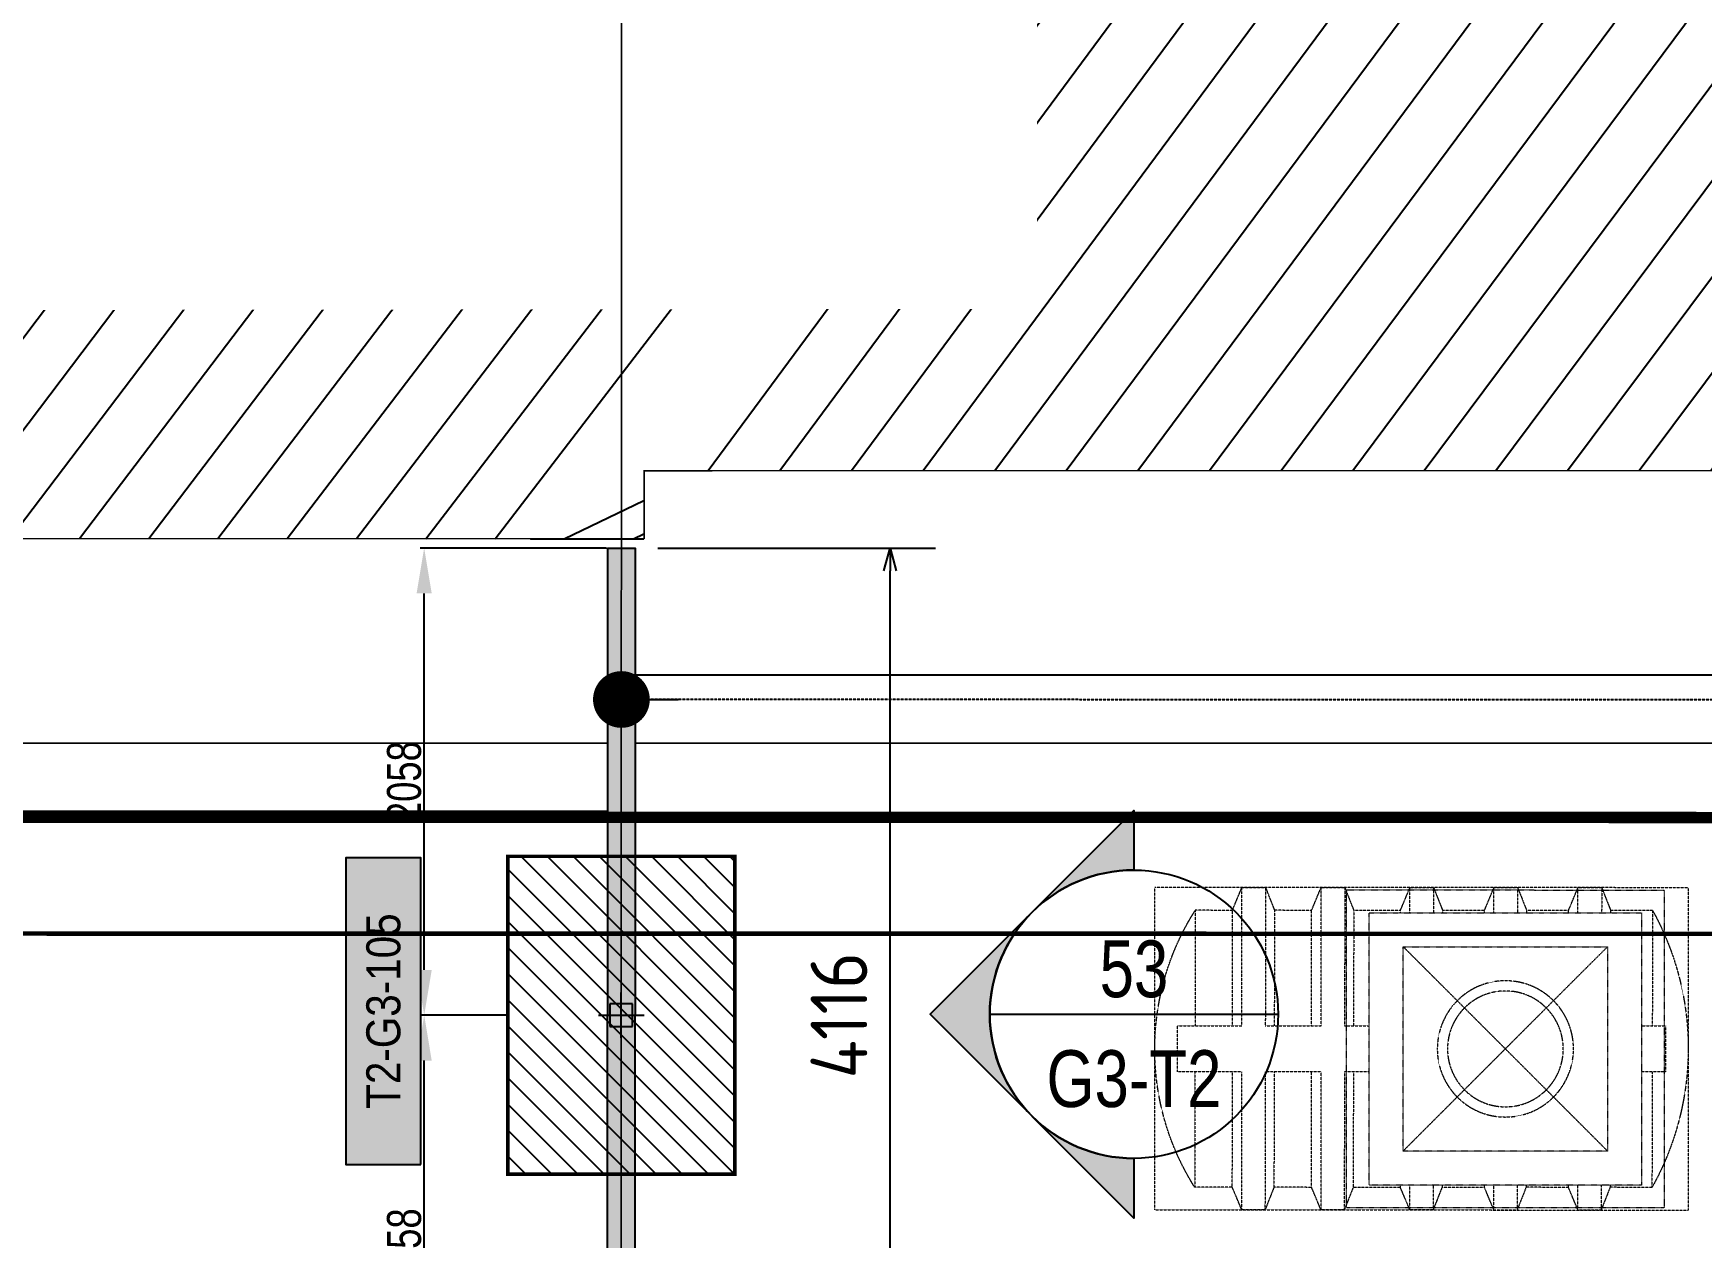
# Model space of a CAD drawing. Header units: centimetres. Extents: x -6122352 to 7132207, y -1694241 to 1947892.
# Drawn here: x 141532 to 148881, y -107326 to -102021 of the extents above; entities that cross this region are included whole.
import ezdxf
from ezdxf.enums import TextEntityAlignment as Align

# ---------------------------------------------------------------- set-up
doc = ezdxf.new("R2010")
doc.units = ezdxf.units.CM
doc.header["$MEASUREMENT"] = 0
doc.header["$PDMODE"] = 66
doc.header["$PDSIZE"] = 100
for name, pattern in [('2. HG-ST XR COL 3A (5V 7V 9V 11V - GF (4M & 5D-E)$0$HIDDEN', [0.375, 0.25, -0.125]), ('DASHED2', [0.375, 0.25, -0.125]), ('HIDDEN', [0.375, 0.25, -0.125]), ('XR-AR-END-SETTING OUT PLAN$0$23261-XR-AR-SI-GF$0$HIDDEN', [0.375, 0.25, -0.125])]:
    doc.linetypes.add(name, pattern=pattern)
for name, color, linetype in [('00-MI-DIM', 7, 'Continuous'), ('23585-XR-AR-BOUNDARY WALLS AND SETBACKS$0$setback', 7, 'XR-AR-END-SETTING OUT PLAN$0$23261-XR-AR-SI-GF$0$HIDDEN'), ('@MI-FOOTINGS', 7, 'Continuous'), ('@MI-REF LAYER', 7, 'Continuous'), ('@MI-TYPE-02', 6, 'Continuous'), ('A-GLASS HATCH', 7, 'Continuous'), ('B_TH_8', 7, 'Continuous'), ('PANEL-TAGS', 7, 'Continuous'), ('VD-WS-WATER TANK', 7, 'Continuous'), ('XR-AR-END-SETTING OUT PLAN$0$23585-XR-AR-END-GROUND FLOOR$0$A-Flor-Strs', 1, 'Continuous'), ('XR-AR-MID-SETTING OUT FOR MASTER$0$23585-XR-AR-MID-GROUND FLOOR$0$A-Flor-Strs', 1, 'Continuous'), ('XR-AR-MID-SETTING OUT FOR MASTER$0$23585-XR-AR-MID-GROUND FLOOR$0$GS-HATCH-FLOOR TILE', 251, 'Continuous')]:
    doc.layers.add(name, color=color, linetype=linetype)
doc.layers.add('23585-XR-AR-DAMAC PLOT LIMITS$0$1-End units', color=7, linetype='Continuous', lineweight=5, true_color=0xf8991e)
for name, color, linetype, lineweight in [('23585-XR-AR-DAMAC PLOT LIMITS$0$1-Mid units', 41, 'Continuous', 5), ('@ Foundations', 4, 'DASHED2', 50), ('A-ANNO-TEXT', 3, 'Continuous', 25), ('XR-AR-END-SETTING OUT PLAN$0$23585-XR-AR-END-GROUND FLOOR$0$A-GLAZ-SILL', 8, 'Continuous', 5), ('XR-AR-END-SETTING OUT PLAN$0$23585-XR-AR-END-GROUND FLOOR$0$A-GLAZ-WNDO', 232, 'Continuous', 9), ('XR-AR-END-SETTING OUT PLAN$0$23585-XR-AR-END-GROUND FLOOR$0$A-WALL', 7, 'Continuous', 30), ('XR-AR-END-SETTING OUT PLAN$0$23585-XR-AR-END-GROUND FLOOR$0$S-COLS', 51, 'Continuous', 40), ('XR-AR-END-SETTING OUT PLAN$0$23585-XR-AR-END-GROUND FLOOR$0$S-COLS-PATT', 8, 'Continuous', 5), ('XR-AR-MID-SETTING OUT FOR MASTER$0$23585-XR-AR-MID-GROUND FLOOR$0$$A-GLAZ-WNDO', 232, 'Continuous', 9), ('XR-AR-MID-SETTING OUT FOR MASTER$0$23585-XR-AR-MID-GROUND FLOOR$0$A-GLAZ-SILL', 8, 'Continuous', 5), ('XR-AR-MID-SETTING OUT FOR MASTER$0$23585-XR-AR-MID-GROUND FLOOR$0$A-GLAZ-WNDO', 232, 'Continuous', 9), ('XR-AR-MID-SETTING OUT FOR MASTER$0$23585-XR-AR-MID-GROUND FLOOR$0$A-WALL', 7, 'Continuous', 30), ('XR-AR-MID-SETTING OUT FOR MASTER$0$23585-XR-AR-MID-GROUND FLOOR$0$S-COLS', 51, 'Continuous', 40)]:
    doc.layers.add(name, color=color, linetype=linetype, lineweight=lineweight)
doc.styles.add('Arial Narrow', font='ARIALN.TTF', dxfattribs={"width": 0.95, "height": 500})
doc.styles.add('JWC 1.50MM', font='GOTHIC.TTF', dxfattribs={"width": 0.8, "height": 1.5})
doc.styles.add('PANELTAG_STYLE', font='arial.ttf')
doc.styles.add('Schueco-BEMSTIL', font='isocpeur.ttf', dxfattribs={"width": 0.9})
doc.dimstyles.new('JWC - 1.5', dxfattribs={"dimtxt": 1.5, "dimasz": 2, "dimexe": 0.18, "dimexo": 0.06, "dimgap": 0.09, "dimtad": 1, "dimtoh": 1, "dimdec": 0, "dimzin": 0, "dimdsep": 46, "dimtxsty": 'JWC 1.50MM', "dimcen": 0.09, "dimclrd": 1, "dimclre": 1, "dimclrt": 2, "dimadec": 0, "dimazin": 0, "dimtfac": 1, "dimtdec": 0, "dimtofl": 0, "dimtmove": 0, "dimatfit": 3, "dimfxl": 30, "dimtolj": 1, "dimtzin": 0, "dimarcsym": 0})
doc.dimstyles.new('MI- JWC-TXT-2.5 MM', dxfattribs={"dimscale": 1.5, "dimtxt": 2.5, "dimasz": 1, "dimexe": 2, "dimexo": 1, "dimgap": 1, "dimtad": 1, "dimdec": 0, "dimdsep": 46, "dimtxsty": 'Schueco-BEMSTIL', "dimblk": 'OPEN30', "dimcen": 0, "dimdle": 2, "dimclrd": 140, "dimclre": 8, "dimclrt": 40, "dimadec": 0, "dimazin": 2, "dimtfac": 1, "dimtdec": 0, "dimtix": 1, "dimtmove": 2, "dimatfit": 3, "dimldrblk": 'OPEN', "dimfxl": 2, "dimlwd": -1, "dimlwe": -1, "dimarcsym": 0})

# ---------------------------------------------------------------- blocks, each defined once
blk = doc.blocks.new('23585-XR-AR-BOUNDARY WALLS AND SETBACKS')
at = {"layer": '23585-XR-AR-BOUNDARY WALLS AND SETBACKS$0$setback', "ltscale": 40, "const_width": 0.05}
blk.add_lwpolyline([(496603.4076911526, 2768971.812311382), (496589.0303414653, 2768984.985861099), (496584.8756448581, 2768980.451546177), (496580.8222491085, 2768976.027750814), (496576.7688491076, 2768971.603950815), (496572.7154491082, 2768967.180150814), (496568.6620491074, 2768962.756350815), (496564.6084013822, 2768958.332698731), (496560.5550491072, 2768953.908950815), (496556.501649108, 2768949.485150816), (496552.4482491076, 2768945.061350815), (496548.2917628816, 2768940.525058872), (496562.6692411395, 2768927.351702746), (496566.825369577, 2768931.887763219), (496570.8788474204, 2768936.311448177), (496574.9324515896, 2768940.735252725), (496578.9858017811, 2768945.158998367), (496583.0392017807, 2768949.582798366), (496587.0926017799, 2768954.006598367), (496591.1460017811, 2768958.430398366), (496595.1994017801, 2768962.854198367), (496599.2528474218, 2768967.277848177)], close=True, dxfattribs=at)
blk = doc.blocks.new('A$C9d9485f6')
at = {"layer": 'A-ANNO-TEXT', "rotation": 312.4881850805905}
blk.add_blockref('23585-XR-AR-BOUNDARY WALLS AND SETBACKS', (-2377088.534775567, -1504219.252137818), dxfattribs=at)
blk = doc.blocks.new('23585-XR-AR-DAMAC PLOT LIMITS')
at = {"layer": '23585-XR-AR-DAMAC PLOT LIMITS$0$1-End units', "color": 251, "true_color": 0x636466}
blk.add_lwpolyline([(496569.0373, 2768929.861099999), (496562.8545000004, 2768923.1131), (496545.1590999998, 2768939.3265), (496551.3422999997, 2768946.0747)], close=True, dxfattribs=at)
at = {"layer": '23585-XR-AR-DAMAC PLOT LIMITS$0$1-Mid units', "color": 251, "true_color": 0x636466}
blk.add_lwpolyline([(496569.0373, 2768929.861099999), (496551.3422999997, 2768946.0747), (496555.3957000002, 2768950.498500001), (496573.0906999996, 2768934.284700001)], close=True, dxfattribs=at)
blk = doc.blocks.new('A$Cf093b529')
at = {"layer": 'A-ANNO-TEXT'}
blk.add_blockref('23585-XR-AR-DAMAC PLOT LIMITS', (-495391.9901121984, -2768603.441896566), dxfattribs=at)
blk = doc.blocks.new('WT')
at = {"layer": 'VD-WS-WATER TANK', "color": 8, "linetype": 'HIDDEN', "lineweight": 5}
for p, q in [((-1544.628465470625, 709.6584162400104), (-1544.628465470625, -710.3415837597568)), ((-1544.628465470625, 709.6584162400104), (805.3742911103182, 709.6584162400104)), ((805.3742911103182, -710.3415837599896), (805.3742911103182, 709.6584162400104)), ((-1205.197479922557, 610), (-1368.584841941483, 609.6917219583411)), ((-1367.616602353984, 100.7170481621288), (-1368.584841941483, 609.6917219583411)), ((-853.8209368987009, 609.9999999995343), (-1019.529137560632, 609.6873430171981)), ((-462.4613206691574, 609.9999999997672), (-670.4740313610528, 609.9999999997672)), ((-92.2536644951906, 609.9999999997672), (-279.1144151315093, 609.9999999997672)), ((277.9539916787762, 609.9999999997672), (91.09390626149252, 609.6474338008557)), ((645.8408009468112, 609.9999999997672), (461.3015541732311, 609.6518127417658)), ((646.8096269820817, 100.7170481618959), (645.8408009468112, 609.9999999997672)), ((-1366.263995035551, -610.3082780416589), (-1367.232107905904, -101.4002156818751)), ((648.161647852743, -610.0000000002328), (647.1941214301623, -101.4002156816423)), ((-1202.876633016858, -610.0000000002328), (-1366.263995035551, -610.3082780416589)), ((-853.8209368984681, -610.0000000002328), (-1017.208298916928, -610.3082780416589)), ((-462.4613206691574, -610), (-668.1531844553538, -610)), ((-92.2536644951906, -610.0000000002328), (-276.7935682260431, -610.0000000002328)), ((277.9539916787762, -610.0000000002328), (93.4147449049633, -610.3481872582342)), ((648.161647852743, -610.0000000002328), (463.6224010786973, -610.3481872582342)), ((805.3742911103182, -710.3415837599896), (-1544.628465470625, -710.3415837597568))]:
    blk.add_line(p, q, dxfattribs=at)
at = {"layer": 'VD-WS-WATER TANK', "color": 8, "linetype": 'HIDDEN', "lineweight": 5, "ltscale": 0.2}
for p, q in [((-450.0018297319766, 450.0018297312781, 1.058825682041061), (449.9999999995343, -449.9999999997672, -1)), ((449.9999999995343, 449.9999999993015), (-450.0000000004657, -450.0000000002328, 1.000000000007276))]:
    blk.add_line(p, q, dxfattribs=at)
at = {"layer": 'VD-WS-WATER TANK', "color": 8, "linetype": 'HIDDEN', "lineweight": 5}
for points in [[(-1057.987290713005, 100.7170481625944), (-1058.984124873765, 709.6584162407089), (-1161.101388717303, 709.6584162407089), (-1202.876633016625, 610.0000000006985), (-1202.876633016858, 100.7170481625944)], [(-1161.101388717303, 709.6584162407089), (-1161.10138871707, 100.7170481625944)], [(-1018.560901444405, 100.7170481623616), (-1019.529727479443, 610.0000000004657), (-1058.984124873765, 709.6584162407089)], [(-708.9315945943817, 100.7170481623616), (-709.928428754909, 709.6584162404761), (-812.04569259868, 709.6584162404761), (-853.8209368987009, 610.0000000002328), (-853.8209368982352, 100.7170481628273)], [(-812.04569259868, 709.6584162404761), (-812.04569259868, 100.7170481623616)], [(-669.5052053260151, 100.7170481623616), (-670.4740313610528, 610.0000000002328), (-709.928428754909, 709.6584162404761)], [(-318.3893022132106, 599.9999999993015), (-318.5688125255983, 709.6584162404761), (-420.6860763693694, 709.6584162404761), (-462.4613206691574, 610.0000000004657), (-462.4613206691574, 599.9999999997672)], [(-420.6860763693694, 709.6584162404761), (-420.6860763693694, 599.9999999997672)], [(-279.0953917962033, 599.9999999997672), (-279.1144151315093, 610.0000000004657), (-318.5688125255983, 709.6584162404761)], [(51.81901098834351, 599.9999999995343), (51.63884364836849, 709.6584162402432), (-50.47842019540258, 709.6584162407089), (-92.25366449495777, 610), (-92.2536644951906, 600)], [(-50.47842019540258, 709.6584162407089), (-50.47842019563541, 599.9999999997672)], [(91.11226437753066, 599.9999999995343), (91.09324104245752, 610.0000000002328), (51.63884364836849, 709.6584162402432)], [(422.026010134723, 599.9999999997672), (421.8464998223353, 709.6584162404761), (319.7292359783314, 709.6584162407089), (277.9539916787762, 610.0000000002328), (277.9539916787762, 599.9999999995343)], [(319.7292359783314, 709.6584162407089), (319.7292359785642, 600.0000000002328)], [(461.3199205512647, 600), (461.3008972161915, 610), (421.8464998223353, 709.6584162404761)], [(-1161.10138871707, 100.7170481625944), (-1444.626510607777, 100.7170481625944), (-1444.626510607777, -101.4002156811766), (-1161.10138871707, -101.4002156814095)], [(-812.04569259868, 100.7170481623616), (-1057.987290713005, 100.7170481625944)], [(-600.0000000002328, 100.7170481623616), (-708.9315945943817, 100.7170481623616)], [(599.9999999997672, -101.4002156811766), (705.3734893924557, -101.4002156811766), (705.3734893924557, 100.7170481625944), (599.9999999997672, 100.7170481625944)], [(-1202.876633016858, -101.4002156814095), (-1202.876633016858, -609.9999999995343), (-1161.101388717303, -710.3415837595239), (-1056.663277968066, -710.3415837592911), (-1017.208880573744, -610), (-1018.176406996092, -101.4002156811766)], [(-1161.10138871707, -101.4002156814095), (-1161.101388717303, -710.3415837595239)], [(-1056.663277968066, -710.3415837592911), (-1057.659002496395, -101.4002156809438)], [(-1057.659002496395, -101.4002156809438), (-812.0456925984472, -101.4002156811766)], [(-853.8209368984681, -101.4002156809438), (-853.8209368984681, -609.9999999995343), (-812.04569259868, -710.3415837595239), (-707.6075818496756, -710.3415837595239), (-668.1531844551209, -610), (-669.1207108779345, -101.4002156809438)], [(-812.0456925984472, -101.4002156811766), (-812.04569259868, -710.3415837595239)], [(-707.6075818496756, -710.3415837595239), (-708.6033063777722, -101.4002156809438)], [(-708.6033063777722, -101.4002156809438), (-600.0000000006985, -101.4002156814095)], [(-462.4613206689246, -600.0000000002328), (-462.4613206689246, -609.9999999997672), (-420.6860763693694, -710.3415837595239), (-316.2479656198993, -710.3415837590583), (-276.7935682255775, -609.9999999997672), (-276.8125915611163, -600.0000000002328)], [(-420.6860763693694, -600.0000000004657), (-420.6860763693694, -710.3415837595239)], [(-316.2479656198993, -710.3415837590583), (-316.428393206792, -600)], [(-92.25366449495777, -600.0000000004657), (-92.25366449495777, -609.9999999997672), (-50.47842019516975, -710.3415837592911), (53.95969055383466, -710.3415837592911), (93.41408794769086, -609.9999999997672), (93.39506461261772, -600.0000000004657)], [(-50.47842019540258, -600.0000000002328), (-50.47842019516975, -710.3415837592911)], [(53.95969055383466, -710.3415837592911), (53.7786999901291, -600.0000000004657)], [(277.9539916787762, -600.0000000004657), (277.9539916787762, -610), (319.7292359785642, -710.3415837592911), (424.1673467275687, -710.3415837592911), (463.6217441216577, -609.9999999997672), (463.6027207863517, -600.0000000002328)], [(319.7292359783314, -600.0000000004657), (319.7292359785642, -710.3415837592911)], [(424.1673467275687, -710.3415837592911), (423.9869191413745, -600.0000000002328)]]:
    blk.add_lwpolyline(points, dxfattribs=at)
at = {"layer": 'VD-WS-WATER TANK', "color": 8, "linetype": 'HIDDEN', "lineweight": 5, "ltscale": 0.2}
for points in [[(-699.9999999995343, -699.9999999995343), (700.0000000002328, -700), (699.9999999997672, 700), (-700, 700.0000000002328)], [(-600.0000000004657, -600.0000000004657), (599.9999999995343, -600.0000000011642), (599.9999999995343, 599.9999999995343), (-600.0000000002328, 599.9999999990687)], [(-450.0000000002328, -450.0000000002328), (449.9999999997672, -450.0000000004657), (449.9999999995343, 449.9999999993015), (-450.0000000004657, 450)]]:
    blk.add_lwpolyline(points, close=True, dxfattribs=at)
at = {"layer": 'VD-WS-WATER TANK', "color": 8, "linetype": 'HIDDEN', "lineweight": 5}
for radius in [299.9999999999999, 254.9999999999999]:
    blk.add_circle((0, 2.328306436538696e-10), radius, dxfattribs=at)
for centre, radius, start, end in [((-406.0936178530101, 1.520493773277849), 1138.534847617149, 147.7123555648303, 212.5056355353665), ((-448.5880362042226, -2.084176184376702), 1253.962327314667, 331.0008973028165, 29.21709379940886)]:
    blk.add_arc(centre, radius, start, end, dxfattribs=at)
blk = doc.blocks.new('A$Ceb9e94c1')
at = {"layer": 'VD-WS-WATER TANK', "ltscale": 100, "xscale": -0.0009999999999999987, "yscale": 0.0009999999999999987, "zscale": 0.000999999999999999, "rotation": 1.030730803970256e-08}
blk.add_blockref('WT', (53.2553806505166, 22.02046178467572, -1.155140062269336e-07), dxfattribs=at)
blk = doc.blocks.new('_Dot')
at = {"color": 0, "linetype": 'ByBlock', "lineweight": -2}
blk.add_line((-0.5, 0), (-1, 0), dxfattribs=at)
at = {"color": 0, "linetype": 'ByBlock', "const_width": 0.5}
blk.add_lwpolyline([(-0.25, 0, 1), (0.25, 0, 1)], format="xyb", close=True, dxfattribs=at)
blk = doc.blocks.new('_Open30')
at = {"color": 0, "linetype": 'ByBlock', "lineweight": -2}
for p, q in [((-1, 0.26794919), (0, 0)), ((0, 0), (-1, -0.26794919)), ((0, 0), (-1, 0))]:
    blk.add_line(p, q, dxfattribs=at)
blk = doc.blocks.new('*D1482')
at = {"layer": '@MI-TYPE-02', "color": 8, "transparency": 16777216}
for p, q in [((375737.2199638899, -229201.313935331), (376960.462473543, -229201.313935331)), ((375735.9243489995, -233317.281626751), (376960.462473543, -233317.281626751))]:
    blk.add_line(p, q, dxfattribs=at)
at = {"layer": '@MI-TYPE-02', "color": 140, "transparency": 16777216}
blk.add_line((376760.462473543, -233217.281626751), (376760.462473543, -229301.313935331), dxfattribs=at)
at = {"layer": 'Defpoints', "color": 0, "transparency": 16777216}
for p in [(375637.2199638899, -229201.313935331), (376760.462473543, -229201.313935331), (375635.9243489995, -233317.281626751)]:
    blk.add_point(p, dxfattribs=at)
at = {"layer": '@MI-TYPE-02', "color": 140, "transparency": 16777216, "xscale": 100, "yscale": 100, "zscale": 100}
for p, rotation in [((376760.462473543, -229201.313935331), 90), ((376760.462473543, -233317.281626751), 270)]:
    blk.add_blockref('_Open30', p, dxfattribs=dict(at, rotation=rotation))
at = {"layer": '@MI-TYPE-02', "color": 40, "transparency": 16777216, "insert": (376535.4624735428, -231259.297781041), "char_height": 250, "attachment_point": 5, "rotation": 90, "style": 'Schueco-BEMSTIL'}
blk.add_mtext('4116', dxfattribs=at)
blk = doc.blocks.new('_Open')
at = {"color": 0, "linetype": 'ByBlock', "lineweight": -2}
for p, q in [((-1, 0.1666666666666667), (0, 0)), ((-1, -0.1666666666666667), (0, 0)), ((0, 0), (-1, 0))]:
    blk.add_line(p, q, dxfattribs=at)
blk = doc.blocks.new('T2-SINGLE FOOTING')
at = {"layer": '@MI-FOOTINGS', "transparency": 33554679}
h = blk.add_hatch(dxfattribs=at)
h.set_pattern_fill('ANSI31', color=8, scale=650)
h.set_pattern_definition([(45, (0, 0), (-57.45242597140699, 57.45242597140699), [])])
h.paths.add_polyline_path([(-700, 500), (700, 500), (700, -500), (-700, -500)])
at = {"layer": '@MI-FOOTINGS', "color": 62, "const_width": 15}
blk.add_lwpolyline([(-700, 500), (700, 500), (700, -500), (-700, -500)], close=True, dxfattribs=at)
at = {"layer": '@MI-FOOTINGS', "color": 30}
blk.add_point((0, 0), dxfattribs=at)
blk = doc.blocks.new('*D1559')
at = {"color": 1, "lineweight": -2, "transparency": 16777216}
for p, q in [((-506.6478074451592, -2057.98384571018), (-887.092150801958, -2057.98384571018)), ((-869.0921508019576, -3915.949040390204), (-869.092150801958, -2257.98384571018)), ((-67.29561199154709, -4115.949040390204), (-887.0921508019576, -4115.949040390204))]:
    blk.add_line(p, q, dxfattribs=at)
at = {"color": 1, "transparency": 16777216}
for points in [[(-902.4254841352914, -2257.98384571018), (-835.7588174686247, -2257.98384571018), (-869.092150801958, -2057.98384571018)], [(-902.425484135291, -3915.949040390204), (-835.7588174686242, -3915.949040390204), (-869.0921508019576, -4115.949040390204)]]:
    blk.add_solid(points, dxfattribs=at)
at = {"layer": 'Defpoints', "color": 0, "transparency": 16777216}
for p in [(-869.092150801958, -2057.98384571018), (-500.6478074451592, -2057.98384571018), (-61.29561199154708, -4115.949040390204)]:
    blk.add_point(p, dxfattribs=at)
at = {"color": 2, "transparency": 16777216, "insert": (-956.8650943777573, -3086.966443050191), "char_height": 150, "attachment_point": 5, "rotation": 90, "style": 'JWC 1.50MM'}
blk.add_mtext('\\A1;2058', dxfattribs=at)
blk = doc.blocks.new('*D1560')
at = {"color": 1, "lineweight": -2, "transparency": 16777216}
for p, q in [((-65.9999971011421, 0.01865102982264848), (-887.092150801959, 0.01865102982251643)), ((-869.0921508019585, -1857.98384571018), (-869.092150801959, -199.9813489701775)), ((-506.6478074451592, -2057.98384571018), (-887.0921508019585, -2057.98384571018))]:
    blk.add_line(p, q, dxfattribs=at)
at = {"color": 1, "transparency": 16777216}
for points in [[(-902.4254841352923, -199.9813489701775), (-835.7588174686256, -199.9813489701775), (-869.092150801959, 0.01865102982251933)], [(-902.4254841352919, -1857.98384571018), (-835.7588174686251, -1857.98384571018), (-869.0921508019585, -2057.98384571018)]]:
    blk.add_solid(points, dxfattribs=at)
at = {"layer": 'Defpoints', "color": 0, "transparency": 16777216}
for p in [(-869.092150801959, 0.01865102982251933), (-59.9999971011421, 0.01865102982264944), (-500.6478074451592, -2057.98384571018)]:
    blk.add_point(p, dxfattribs=at)
at = {"color": 2, "transparency": 16777216, "insert": (-956.8650943777576, -1028.982597340178), "char_height": 150, "attachment_point": 5, "rotation": 90, "style": 'JWC 1.50MM'}
blk.add_mtext('\\A1;2058', dxfattribs=at)
blk = doc.blocks.new('XR-AR-END-SETTING OUT PLAN$0$23585-XR-AR-END-GROUND FLOOR$0$A$C75a8815d')
at = {"layer": 'XR-AR-END-SETTING OUT PLAN$0$23585-XR-AR-END-GROUND FLOOR$0$S-COLS', "color": 252, "lineweight": 30}
blk.add_lwpolyline([(6049.830236434937, 13227.55946516991), (6049.830236434937, 12227.55946421623), (6249.830236196518, 12227.55946421623), (6249.830236434937, 13227.55946469307)], close=True, dxfattribs=at)
blk = doc.blocks.new('XR-AR-END-SETTING OUT PLAN')
at = {"layer": 'XR-AR-END-SETTING OUT PLAN$0$23585-XR-AR-END-GROUND FLOOR$0$A-Flor-Strs', "color": 8}
for points in [[(3000.084657981992, 19773.27214288712), (3000.084658399224, 20973.27214384079), (9090.020709103266, 20973.16710468142)], [(3300.084657981992, 19773.27214288712), (3300.084658041596, 20673.27217292786), (9090.0155365165, 20673.27206735766)]]:
    blk.add_lwpolyline(points, dxfattribs=at)
at = {"layer": 'XR-AR-END-SETTING OUT PLAN$0$23585-XR-AR-END-GROUND FLOOR$0$A-GLAZ-SILL', "color": 252}
blk.add_line((3550.084660366178, 19523.35189294815), (8750.084660485387, 19523.35189342499), dxfattribs=at)
at = {"layer": 'XR-AR-END-SETTING OUT PLAN$0$23585-XR-AR-END-GROUND FLOOR$0$A-GLAZ-WNDO', "color": 252}
for p, q in [((6150.084660366178, 19773.35189342499), (8750.084660246968, 19773.35189294815)), ((7410.084660485387, 19623.35189294815), (7410.084660306573, 19773.35189294815)), ((7460.084660425782, 19773.35189247131), (7460.084660127759, 19623.35189342499)), ((8700.084660306573, 19623.35189294815), (8700.084660485387, 19773.35189342499)), ((8750.084660246968, 19773.35189294815), (8750.084660485387, 19523.35189342499)), ((8750.084660127759, 19623.35189294815), (6150.084660485387, 19623.35189294815))]:
    blk.add_line(p, q, dxfattribs=at)
blk.add_lwpolyline([(7460.084660306573, 19723.35189294815), (8700.084660604596, 19723.35189294815)], dxfattribs=at)
for points in [[(6230.084660366178, 19563.35189390182), (7440.084660246968, 19563.35189294815), (7440.084660246968, 19613.35189199448), (6230.084660485387, 19613.35189342499)], [(7520.084660544991, 19563.35189199448), (7440.084660246968, 19563.35189294815), (7440.084660246968, 19613.35189199448), (7520.084660485387, 19613.35189294815)]]:
    blk.add_lwpolyline(points, close=True, dxfattribs=at)
at = {"layer": 'XR-AR-END-SETTING OUT PLAN$0$23585-XR-AR-END-GROUND FLOOR$0$A-WALL', "color": 8}
for points in [[(9250.08550722897, 19773.2721414566), (8750.084660485387, 19773.35278987885), (8750.084660306573, 19523.27034950256), (9250.027719274163, 19523.38991355896)], [(9250.102083459496, 6650.001490592957), (9050.100989297032, 6650.001235485077), (9050.10098965466, 8750.000639915466), (6850.11106570065, 8750.002635478973), (6850.111066058278, 8700.0026679039), (6750.111065879464, 8700.002668380737), (6750.111065879464, 8750.000871658325), (6650.111065939069, 8750.000871658325), (6650.111065283418, 8850.002022743225), (6950.111065164208, 8850.002250671387), (6950.111065879464, 8899.99970960617), (7050.111065879464, 8899.99970817566), (7050.11106570065, 8850.002797603607), (9050.099628582597, 8850.000640392303), (9050.10098899901, 10349.9981546402), (7050.11106581986, 10349.99975156784), (7050.111065998673, 9799.999710083008), (6950.11106570065, 9799.999708652496), (6950.112433806062, 10550.00580835342), (7050.108891561627, 10550.00580835342), (7050.104876235127, 10449.99988079071), (9050.099116638303, 10449.9981546402), (9049.948119357228, 19523.36598014832), (9249.950268521905, 19523.36597967148)]]:
    blk.add_lwpolyline(points, close=True, dxfattribs=at)
at = {"layer": 'XR-AR-END-SETTING OUT PLAN$0$23585-XR-AR-END-GROUND FLOOR$0$S-COLS-PATT', "color": 8}
blk.add_blockref('XR-AR-END-SETTING OUT PLAN$0$23585-XR-AR-END-GROUND FLOOR$0$A$C75a8815d', (3000.129344239831, 5499.998310089111), dxfattribs=at)
blk = doc.blocks.new('END UNIT')
at = {"xscale": 0.001, "yscale": 0.001, "zscale": 0.001}
blk.add_blockref('XR-AR-END-SETTING OUT PLAN', (-9.150201729830158, 0), dxfattribs=at)
blk = doc.blocks.new('XR-AR-MID-SETTING OUT FOR MASTER$0$23585-XR-AR-MID-GROUND FLOOR$0$945-4P-1-101-GROUND FLOOR PLAN$0$XR-MIDDLE-GROUND FLOOR PLAN$0$A$C446944C1')
at = {"layer": 'XR-AR-MID-SETTING OUT FOR MASTER$0$23585-XR-AR-MID-GROUND FLOOR$0$A-GLAZ-SILL', "color": 252}
blk.add_line((-2.733431756496429e-07, -4.737777635455132e-05), (5.199999726377428, -4.737754352390766e-05), dxfattribs=at)
for points in [[(2.208076124545187, -0.02284434624016285), (2.208076124545187, -0.1242443462833762), (2.093846930889413, -0.07354434626176953), (2.208076124545187, -0.02284434624016285)], [(2.991923328721896, -0.02284434624016285), (2.991923328721896, -0.1242443462833762), (3.106152522144839, -0.07354434579610825), (2.991923328721896, -0.02284434624016285)]]:
    blk.add_lwpolyline(points, dxfattribs=at)
at = {"layer": 'XR-AR-MID-SETTING OUT FOR MASTER$0$23585-XR-AR-MID-GROUND FLOOR$0$A-GLAZ-WNDO', "color": 252}
for p, q in [((5.199999726610258, 0.2499526219908148), (-2.735760062932968e-07, 0.2499526222236454)), ((-2.735760062932968e-07, 0.2499526222236454), (-2.733431756496429e-07, -4.737777635455132e-05)), ((0.04999972670339048, 0.0999526223167777), (0.04999972647055984, 0.2499526219908148)), ((1.284999726805836, 0.2499526222236454), (1.284999726805836, 0.09995262185111642)), ((1.334999726619571, 0.09995262208394706), (1.334999726619571, 0.2499526222236454)), ((3.864999726880342, 0.0999526223167777), (3.864999726880342, 0.2499526224564761)), ((3.914999726694077, 0.2499526222236454), (3.914999726694077, 0.09995262185111642)), ((5.149999726563692, 0.09995262254960835), (5.149999726796523, 0.2499526222236454)), ((5.199999726610258, 0.2499526219908148), (5.199999726377428, -4.737754352390766e-05)), ((-2.733431756496429e-07, 0.09995262208394706), (2.599999726517126, 0.09995262185111642)), ((5.199999726610258, 0.0999526223167777), (2.599999726517126, 0.09995262185111642))]:
    blk.add_line(p, q, dxfattribs=at)
for points in [[(1.284999726805836, 0.1999526221770793), (0.04999972647055984, 0.1999526226427406)], [(3.914999726694077, 0.1999526221770793), (5.149999726796523, 0.1999526219442487)]]:
    blk.add_lwpolyline(points, dxfattribs=at)
for points in [[(1.224999726749957, 0.03995262226089835), (1.304999726824462, 0.03995262226089835), (1.304999726824462, 0.08995262207463384), (1.224999726517126, 0.08995262230746448)], [(2.51999972644262, 0.03995262226089835), (1.304999726824462, 0.03995262226089835), (1.304999726824462, 0.08995262207463384), (2.519999726675451, 0.08995262207463384)], [(2.599999726517126, 0.03995262226089835), (2.51999972644262, 0.03995262226089835), (2.519999726675451, 0.08995262207463384), (2.599999726517126, 0.08995262254029512)], [(2.599999726517126, 0.03995262226089835), (2.679999726591632, 0.03995262202806771), (2.679999726591632, 0.08995262254029512), (2.599999726517126, 0.08995262254029512)], [(2.679999726591632, 0.03995262202806771), (3.89499972644262, 0.039952622493729), (3.894999726675451, 0.08995262207463384), (2.679999726591632, 0.08995262254029512)], [(3.974999726749957, 0.039952622493729), (3.89499972644262, 0.039952622493729), (3.894999726675451, 0.08995262207463384), (3.974999726749957, 0.08995262230746448)]]:
    blk.add_lwpolyline(points, close=True, dxfattribs=at)
blk = doc.blocks.new('XR-AR-MID-SETTING OUT FOR MASTER$0$23585-XR-AR-MID-GROUND FLOOR$0$A$C08698786')
at = {"layer": 'XR-AR-MID-SETTING OUT FOR MASTER$0$23585-XR-AR-MID-GROUND FLOOR$0$S-COLS', "color": 252, "lineweight": 30}
blk.add_lwpolyline([(-100.1414103507996, 18727.55777406693), (-100.141410112381, 17727.55777406693), (99.85858964920044, 17727.55777430534), (99.85858988761902, 18727.55777430534)], close=True, dxfattribs=at)
blk = doc.blocks.new('XR-AR-MID-SETTING OUT FOR MASTER')
at = {"layer": 'XR-AR-MID-SETTING OUT FOR MASTER$0$23585-XR-AR-MID-GROUND FLOOR$0$A-Flor-Strs', "color": 8}
for p, q in [((60.05534254956096, 20672.92354680672), (5940.045863168596, 20672.65234583314)), ((60.04151019822535, 20372.92400187173), (5940.031380742199, 20372.65280095958))]:
    blk.add_line(p, q, dxfattribs=at)
at = {"layer": 'XR-AR-MID-SETTING OUT FOR MASTER$0$23585-XR-AR-MID-GROUND FLOOR$0$A-WALL', "color": 8}
for points in [[(99.99999931454659, 19472.65428209305), (-99.99999925494194, 19472.65428256989), (-99.998236566782, 5500.00000667572), (100.0017631351948, 5500.000006198883), (99.9995484650135, 8850.141927242279), (1100.048611491919, 8850.10940027237), (1100.048611015081, 8950.109399795532), (100.03925588727, 8950.072475910187), (100.0088088810444, 10949.9982419014), (2099.951952844858, 10949.99824142456), (2099.998660355806, 9950.143901348114), (2199.988806992769, 9950.143900871277), (2200.057162195444, 11149.97698402405), (2100.075846284628, 11149.97698354721), (2100.039519578218, 11049.97698402405), (100.0088088810444, 11049.99824142456)], [(100.0000008046627, 19472.65428304672), (400.0004432499409, 19472.65428209305), (400.0004433095455, 19222.70159435272), (99.99999997019768, 19222.70159482956)]]:
    blk.add_lwpolyline(points, close=True, dxfattribs=at)
at = {"layer": 'XR-AR-MID-SETTING OUT FOR MASTER$0$23585-XR-AR-MID-GROUND FLOOR$0$$A-GLAZ-WNDO', "color": 8, "xscale": -1000, "yscale": 1000, "zscale": 1000}
blk.add_blockref('XR-AR-MID-SETTING OUT FOR MASTER$0$23585-XR-AR-MID-GROUND FLOOR$0$945-4P-1-101-GROUND FLOOR PLAN$0$XR-MIDDLE-GROUND FLOOR PLAN$0$A$C446944C1', (5600.000170022249, 19222.70166015625), dxfattribs=at)
at = {"layer": 'XR-AR-MID-SETTING OUT FOR MASTER$0$23585-XR-AR-MID-GROUND FLOOR$0$GS-HATCH-FLOOR TILE', "color": 8}
blk.add_blockref('XR-AR-MID-SETTING OUT FOR MASTER$0$23585-XR-AR-MID-GROUND FLOOR$0$A$C08698786', (-1.490116119384766e-07, 0), dxfattribs=at)
blk = doc.blocks.new('MID UNIT')
at = {"xscale": 0.001, "yscale": 0.001, "zscale": 0.001}
blk.add_blockref('XR-AR-MID-SETTING OUT FOR MASTER', (0, 0), dxfattribs=at)
blk = doc.blocks.new('TH_8')
at = {"xscale": -1}
blk.add_blockref('END UNIT', (495850.3053798423, 2769197.479078153), dxfattribs=at)
blk.add_blockref('MID UNIT', (495850.3053798463, 2769197.479078153), dxfattribs=at)
blk = doc.blocks.new('A$Ca7ad59d2')
at = {"layer": 'B_TH_8', "xscale": 1.000018136216304, "yscale": 1.000018136216304, "zscale": 1.000018136216304}
blk.add_blockref('TH_8', (-495803.6470986201, -2769248.051850634), dxfattribs=at)
blk = doc.blocks.new('A$Cac0110ba')
at = {"rotation": 227.5015136760979}
blk.add_blockref('A$Ca7ad59d2', (28.54929658252513, 57.49132066033781), dxfattribs=at)
at = {"layer": '@ Foundations', "linetype": 'DASHED2', "ltscale": 25}
blk.add_lwpolyline([(-0.04739975003758445, 6.384175539482385), (3.897129488352221, 2.769872136414051), (5.721170457953122, 4.760569135192782), (1.776641219796147, 8.374872538261116)], close=True, dxfattribs=at)
blk = doc.blocks.new('*U1871')
h = blk.add_hatch(color=94)
edge = h.paths.add_edge_path()
edge.add_line((-5.853590386044781e-15, -6.350000000000011), (-3.839567134987508e-15, -8.98025612106916))
edge.add_line((-3.839567134987508e-15, -8.98025612106916), (-8.98025612106916, -1.4210854715202e-14))
edge.add_line((-8.98025612106916, -1.364422505680946e-14), (-1.243449787580175e-14, 8.980256121069147))
edge.add_line((-1.308023176029987e-14, 8.980256121069147), (-6.554262137165959e-15, 6.349999999999988))
edge.add_arc((-2.326472348102011e-15, -1.154631945610163e-14), 6.35, 90.00000000000004, 269.9999999999999)
at = {"color": 94}
blk.add_line((-6.35, -5.639932965095795e-15), (6.35, -1.127986593019159e-14), dxfattribs=at)
for points in [[(-5.853590386044781e-15, -6.350000000000011), (-3.839567134987508e-15, -8.98025612106916), (-8.98025612106916, -1.364422505680946e-14), (-1.308023176029987e-14, 8.980256121069147), (-6.554262137165959e-15, 6.349999999999988, 0.9999999999999994)], [(-4.490128060534579, 4.490128060534578, 0.4142135623730951), (-4.490128060534578, -4.49012806053458), (-8.98025612106916, -1.236372533598709e-15), (-4.490128060534585, 4.490128060534578)]]:
    blk.add_lwpolyline(points, format="xyb", close=True)
blk.add_circle((-1.409983241273949e-15, -5.639932965095795e-15), 6.35, dxfattribs=at)
at = {"style": 'Arial Narrow', "width": 0.95, "flags": 8}
blk.add_attdef('VIEWNUMBER', text='', height=2.5, dxfattribs=at).set_placement((-1.409983241273949e-15, -5.639932965095795e-15), align=Align.BOTTOM_CENTER)
blk.add_attdef('SHEETNUMBER', text='', height=2.5, dxfattribs=at).set_placement((-1.409983241273949e-15, -1.587500000000005), align=Align.TOP_CENTER)
blk = doc.blocks.new('PANELTAG')
at = {"layer": 'PANEL-TAGS', "color": 1}
blk.add_lwpolyline([(-13.49999999999989, -3.300000000000182), (13.50000000000011, -3.300000000000182), (13.50000000000011, 3.299999999999727), (-13.49999999999989, 3.299999999999727)], close=True, dxfattribs=at)
at = {"layer": 'PANEL-TAGS', "color": 40, "true_color": 0xffd700}
blk.add_solid([(-13.49999999999989, -3.300000000000182), (13.50000000000011, -3.300000000000182), (-13.49999999999989, 3.299999999999727), (13.50000000000011, 3.299999999999727)], dxfattribs=at)
at = {"layer": 'PANEL-TAGS', "color": 5, "style": 'PANELTAG_STYLE', "width": 0.85}
blk.add_attdef('TAGNO', text='', height=3, dxfattribs=at).set_placement((1.13686837721616e-13, -4.547473508864641e-13), align=Align.MIDDLE)
blk = doc.blocks.new('M3 REF WITH TABLES')
at = {"color": 1, "const_width": 0.02}
blk.add_lwpolyline([(150.205946641101, 128.4317175084725), (146.4893651941093, 128.0285748476163), (123.299064669176, 102.7194816619158), (121.3066007388406, 104.5475220000371), (123.299064669176, 102.7194816619158), (105.6650739989127, 83.47435318119824), (105.5925103422487, 79.76300930185243)], dxfattribs=at)
blk = doc.blocks.new('T2-G10 PARTITION WALLS')
at = {"layer": 'A-GLASS HATCH'}
h = blk.add_hatch(color=6, dxfattribs=at)
h.dxf.hatch_style = 1
h.paths.add_polyline_path([(-61.29561199154705, -4115.949040390202), (-59.99999710114207, 0.01865102982264943), (59.99999710120028, -0.01865102982264943), (58.70438221085351, -4115.986342449847)])
at = {"layer": '@MI-TYPE-02', "color": 6}
blk.add_lwpolyline([(-61.29561199154705, -4115.949040390202), (-59.99999710114207, 0.01865102982264943), (59.99999710120028, -0.01865102982264943), (58.70438221085351, -4115.986342449847)], close=True, dxfattribs=at)
at = {"layer": '@MI-FOOTINGS', "rotation": 90}
blk.add_blockref('T2-SINGLE FOOTING', (-0.6478074451588824, -2057.983845710178), dxfattribs=at)
at = {"color": 0}
for base, p1, p2, picture, middle in [((-869.092150801959, 0.01865102982251933), (-500.647807445159, -2057.983845710179), (-59.99999710114207, 0.01865102982264943), '*D1560', (-956.8650943777576, -1028.982597340178)), ((-869.092150801958, -2057.98384571018), (-61.29561199154705, -4115.949040390202), (-500.647807445159, -2057.983845710179), '*D1559', (-956.8650943777573, -3086.966443050191))]:
    dim = blk.add_linear_dim(base=base, p1=p1, p2=p2, angle=90, dimstyle='JWC - 1.5', dxfattribs=at)
    dim.commit()
    dim.dimension.update_dxf_attribs({"geometry": picture, "text_midpoint": middle})
at = {"layer": '@MI-TYPE-02'}
dim = blk.add_linear_dim(base=(1183.24250675441, -0.01865102993906476), p1=(58.70438221085351, -4115.986342449847), p2=(59.99999710120028, -0.01865102982264943), angle=90, dimstyle='MI- JWC-TXT-2.5 MM', dxfattribs=at)
dim.commit()
dim.dimension.update_dxf_attribs({"geometry": '*D1482', "text_midpoint": (958.2425067542936, -2058.002496740024), "insert": (-375577.2199667885, 229201.295284301)})

msp = doc.modelspace()

# ---------------------------------------------------------------- block references
at = {"color": 94, "linetype": '2. HG-ST XR COL 3A (5V 7V 9V 11V - GF (4M & 5D-E)$0$HIDDEN', "xscale": 1000, "yscale": 1000, "zscale": 1000, "rotation": 312.4883110972302}
msp.add_blockref('A$Cac0110ba', (138098.2151797014, -102612.8341626052), dxfattribs=at)

# ---------------------------------------------------------------- next in the draw order: block references
at = {"layer": '00-MI-DIM'}
ref = msp.add_blockref('*U1871', (146380.5366638389, -106342.0184196827), dxfattribs=dict(at, xscale=100, yscale=100, zscale=100))
ref.add_attrib('VIEWNUMBER', '53', dxfattribs={"layer": '0', "height": 250, "style": 'Arial Narrow', "width": 0.95}).set_placement((146380.5366638389, -106342.0184196827), align=Align.BOTTOM_CENTER)
ref.add_attrib('SHEETNUMBER', 'G3-T2', dxfattribs={"layer": '0', "height": 250, "style": 'Arial Narrow', "width": 0.95}).set_placement((146380.5366638389, -106500.7684196827), align=Align.TOP_CENTER)
at = {"layer": '@MI-REF LAYER', "xscale": 1000, "yscale": 1000, "zscale": 1000}
msp.add_blockref('A$C9d9485f6', (-23958.95045533385, 48155.57226163784), dxfattribs=at)
at = {"layer": '@MI-REF LAYER', "color": 10, "xscale": 1000.000000000001, "yscale": 1000.000000000001, "zscale": 1000.000000000001, "rotation": 179.9898026784156}
msp.add_blockref('A$Ceb9e94c1', (201276.2283228724, -84483.75690863615, 6.172162933739522e-06), dxfattribs=at)
at = {"layer": '@MI-REF LAYER', "extrusion": (3.961511132387985e-12, 7.460187432762059e-09, 1), "xscale": -250.0000000000001, "yscale": 250.0000000000001, "zscale": 250.0000000000001, "rotation": 359.9700352395372}
msp.add_blockref('_Dot', (144122.6172345526, -104955.5562520114, -11.23084741837955), dxfattribs=at)
at = {"layer": 'PANEL-TAGS'}
ref = msp.add_blockref('PANELTAG', (143073.7333340817, -106328.2801031675), dxfattribs=dict(at, xscale=50.00000000000001, yscale=50.00000000000001, zscale=50.00000000000001, rotation=90.00000000000001))
ref.add_attrib('TAGNO', 'T2-G3-105', dxfattribs={"color": 5, "height": 150, "rotation": 90, "style": 'PANELTAG_STYLE', "width": 0.8499999999999999}).set_placement((143073.7333340817, -106328.2801031675), align=Align.MIDDLE_CENTER)

# ---------------------------------------------------------------- next in the draw order: wipeouts: each hides what was drawn before it
at = {"color": 10}
msp.add_wipeout([(198275.3921904103, -104256.67465484346), (198277.6024852933, -89983.15121534048), (137973.99123918772, -89974.4610474222), (137971.62205373496, -104245.95954391618), (144221.7361697793, -104247.34826951602), (144221.90594372264, -103946.4486329037), (192025.46282542183, -103955.05220550337), (192025.4153281002, -104255.68871988932), (198276.69141260552, -104256.69244835054)], dxfattribs=at).dxf.layer = '@MI-REF LAYER'

# ---------------------------------------------------------------- next in the draw order: hatches: boundary and pattern name
at = {"layer": '@MI-REF LAYER'}
h = msp.add_hatch(dxfattribs=at)
h.set_pattern_fill('ANSI31', color=256, scale=1999.999998458916, angle=-173.2764582181798)
h.set_pattern_definition([(231.7235417818202, (2377424248.388937, 1503992843.986378), (196.2577398699116, -154.8641322089669), [])])
h.paths.add_polyline_path([(137973.3174367756, -89974.4609193851), (137971.622053516, -104245.9595442412), (144221.736170091, -104247.348269231), (144221.9059435594, -103946.4486329976), (192026.7673076355, -103954.9571009299), (192026.7198083964, -104255.6097373551), (198276.6966703817, -104256.5971348351), (198278.9011911725, -89983.05610956397)])

# ---------------------------------------------------------------- next in the draw order: linework, layer by layer
at = {"layer": '@MI-REF LAYER', "const_width": 5.000000000000002}
msp.add_lwpolyline([(137973.3174367756, -89974.4609193851), (137971.622053516, -104245.9595442412), (144221.736170091, -104247.348269231), (144221.9059435594, -103946.4486329976), (192026.7673076355, -103954.9571009299), (192026.7198083964, -104255.6097373551), (198276.6966703817, -104256.5971348351), (198278.9011911725, -89983.05610956397), (137973.3174367756, -89974.4609193851)], close=True, dxfattribs=at)
at = {"layer": '@MI-REF LAYER', "linetype": 'DASHED2', "extrusion": (3.961511132388409e-12, 7.460187432762057e-09, 1), "elevation": -22.46109817705047}
msp.add_lwpolyline([(192120.7164824471, -104971.990314533), (176272.3012078301, -104968.0327769319), (175767.2232926469, -104230.8011166302), (175767.4364314283, -103167.0365413115), (175767.2232922642, -104230.8011169018), (175210.2914580875, -104967.4775306276), (144122.6172346313, -104955.5562520134)], dxfattribs=at)
at = {"layer": '@MI-REF LAYER', "color": 1, "const_width": 20}
msp.add_lwpolyline([(201236.1275741825, -108465.1678461482), (198428.5180595563, -105996.8018946519), (164101.5578268371, -105990.6781291357), (164103.7941047549, -103286.6738779284), (164101.5578268371, -105990.6781291357), (137999.2097425181, -105986.021595068), (135213.3952181072, -108439.3002809508)], dxfattribs=at)

# ---------------------------------------------------------------- next in the draw order: block references
at = {"layer": '@MI-TYPE-02', "color": 6}
msp.add_blockref('T2-G10 PARTITION WALLS', (144122.7432000532, -104288.4592569897), dxfattribs=at)

# ---------------------------------------------------------------- next in the draw order: wipeouts: each hides what was drawn before it
at = {"color": 10}
msp.add_wipeout([(145950.25472100617, -99544.09156187304), (138980.76217071794, -99542.03102536117), (138984.45816880674, -103242.0291795008), (145953.94170621078, -103235.06723113512), (145950.24570830973, -99535.06907720046)], dxfattribs=at).dxf.layer = '@MI-REF LAYER'

# ---------------------------------------------------------------- next in the draw order: block references
at = {"layer": '@MI-REF LAYER', "xscale": 1000, "yscale": 1000, "zscale": 1000}
for name, p, rotation in [('A$Cf093b529', (-891608.7329339073, 539022.7201118186), 312.4882903633292), ('M3 REF WITH TABLES', (5073.57098191743, -84448.84299303715), 312.4882889992022)]:
    msp.add_blockref(name, p, dxfattribs=dict(at, rotation=rotation))

doc.saveas('drawing.dxf')
